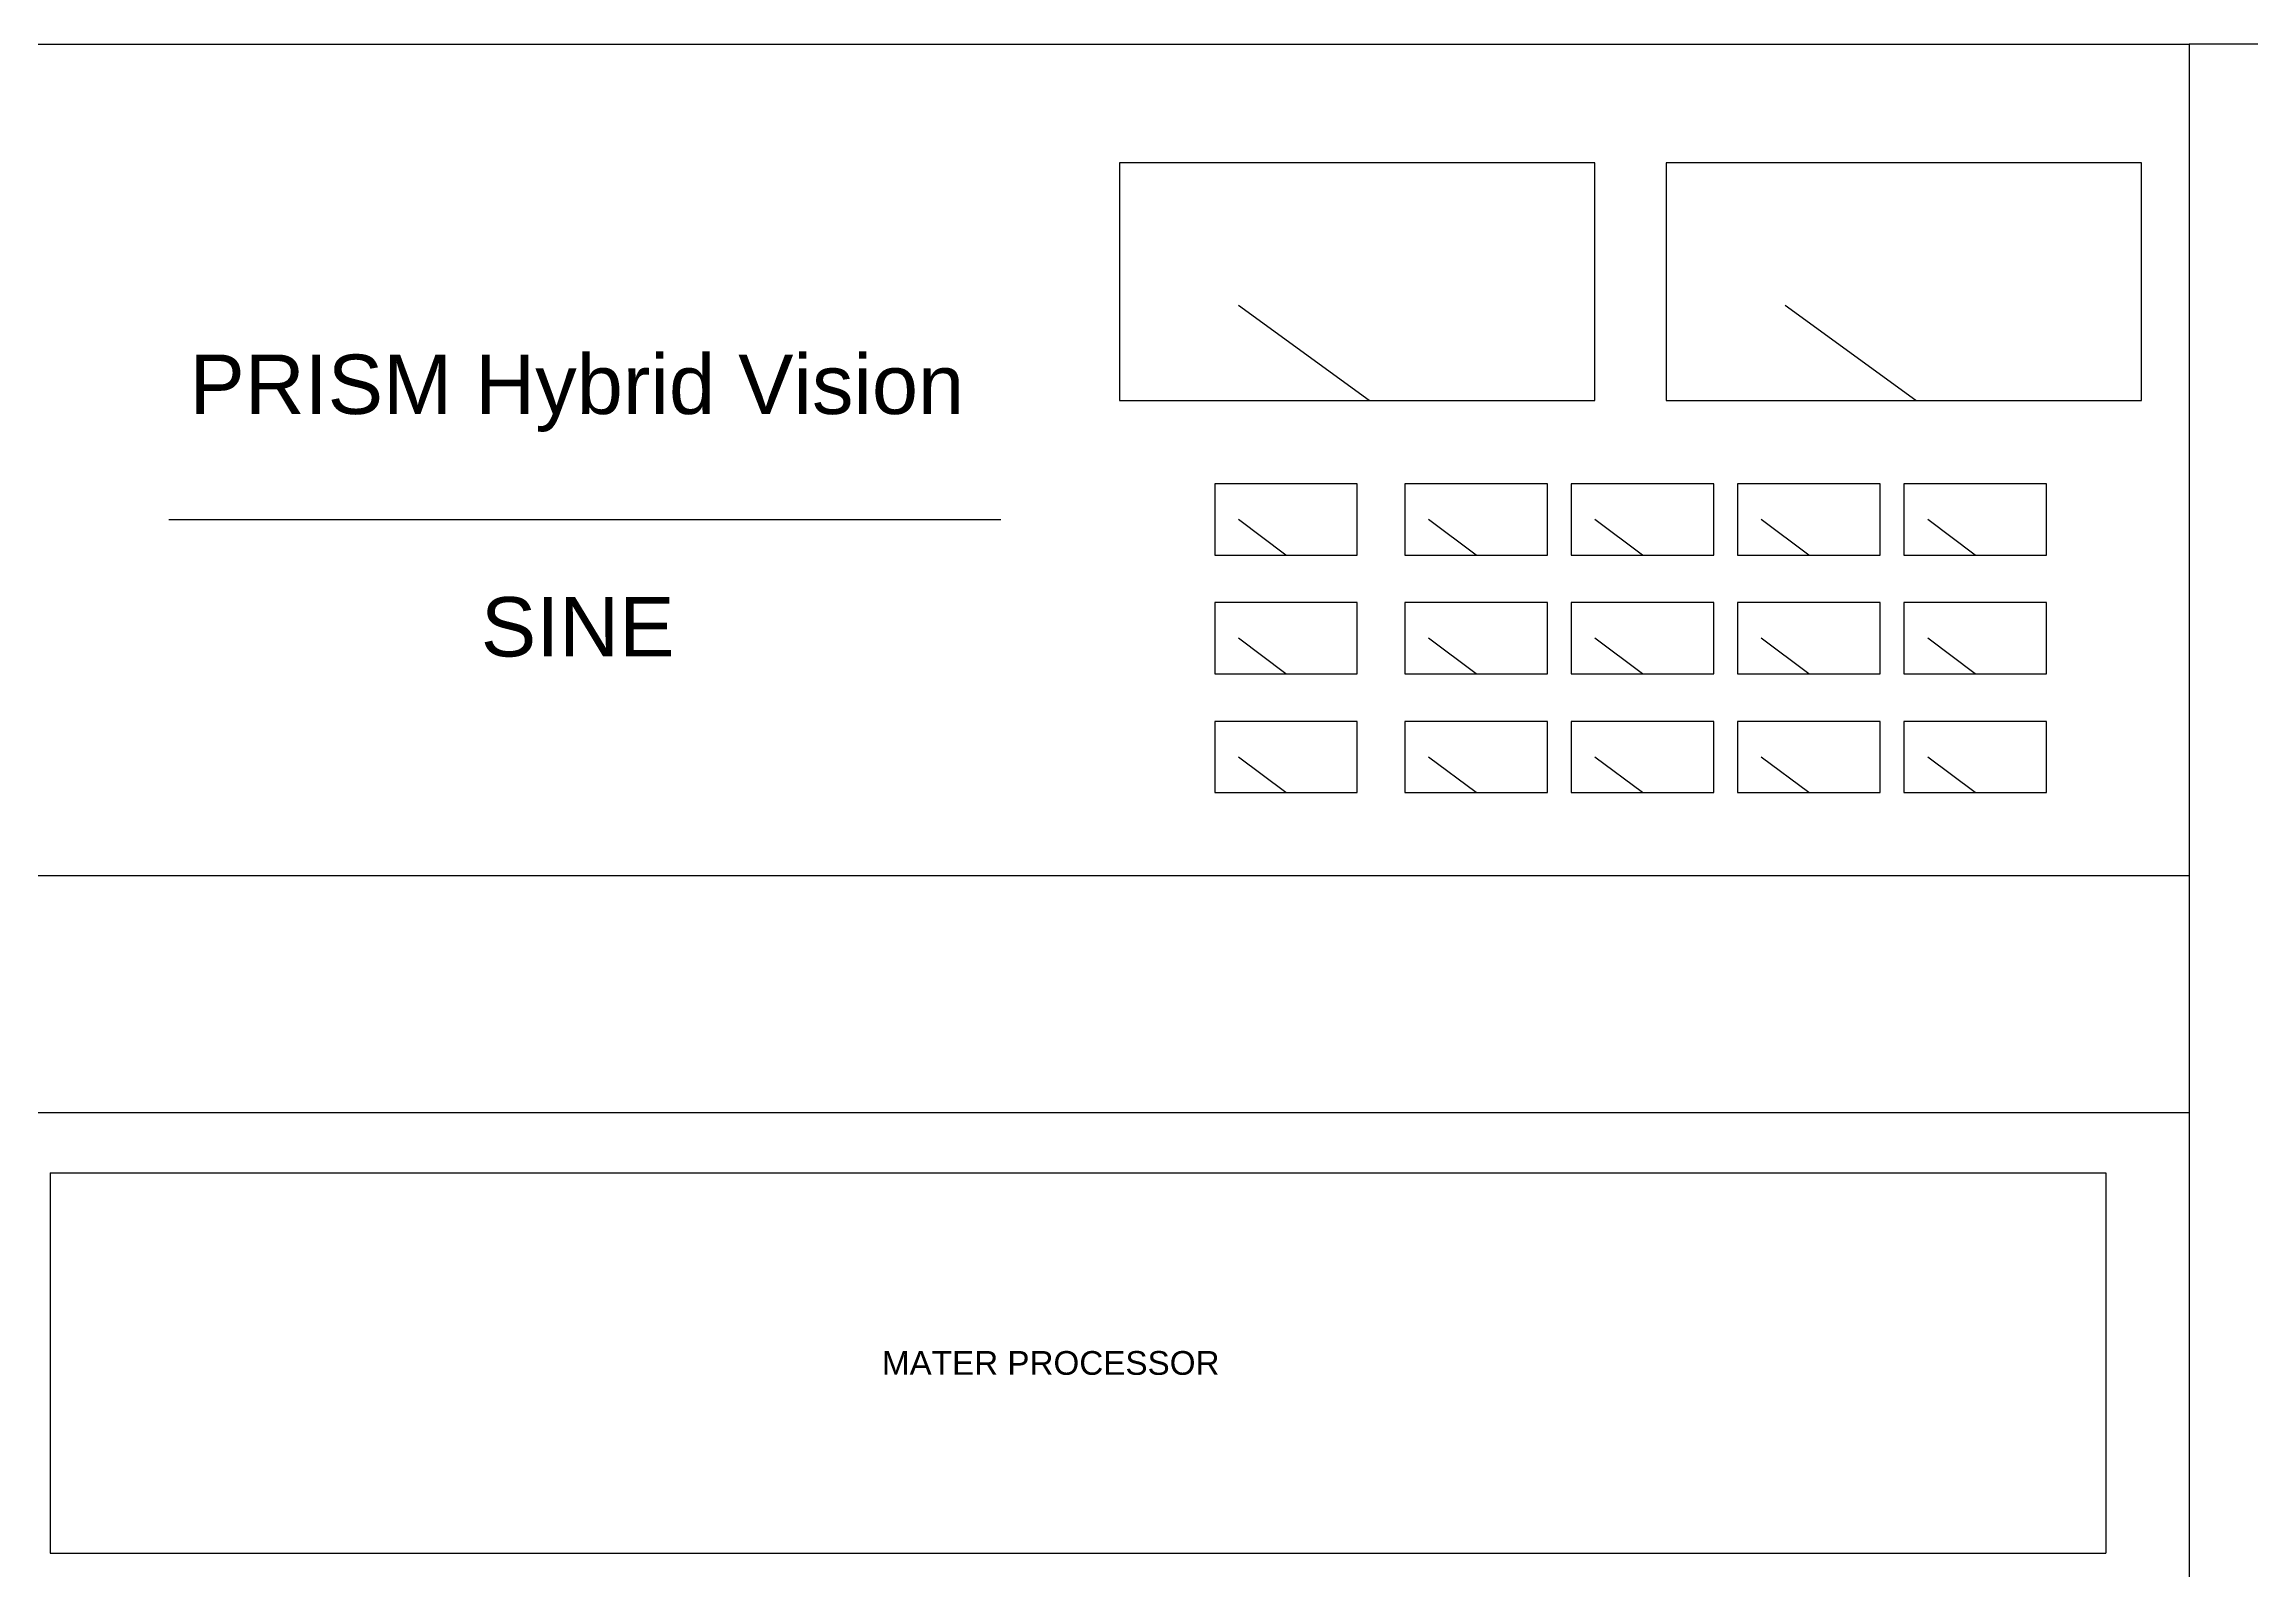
# Model space of a CAD drawing. Header units: inches. Extents: x -3000 to 2708, y -700 to 2800.
# Drawn here: x -1105 to 753, y 1515 to 2800 of the extents above; entities that cross this region are included whole.
import ezdxf

# ---------------------------------------------------------------- set-up
doc = ezdxf.new("R2010")
doc.units = ezdxf.units.IN
doc.header["$MEASUREMENT"] = 0
doc.layers.get('0').update_dxf_attribs({"lineweight": 25, "true_color": 0xffffff})
doc.styles.add('textstyle105', font='')
doc.styles.add('textstyle228', font='')
doc.styles.add('textstyle90', font='')
doc.styles.get('textstyle105').set_extended_font_data('Liberation Sans')
doc.styles.get('textstyle228').set_extended_font_data('Liberation Sans')
doc.styles.get('textstyle90').set_extended_font_data('Liberation Sans')

msp = doc.modelspace()

# ---------------------------------------------------------------- linework, layer by layer
for p, q in [((-1120, 2800), (700, 2800)), ((700, 2800), (700, -200)), ((2700, 2800), (700, 2800)), ((-200, 2700), (-200, 2500)), ((200, 2700), (-200, 2700)), ((200, 2500), (200, 2700)), ((260, 2700), (260, 2500)), ((660, 2700), (260, 2700)), ((660, 2500), (660, 2700)), ((10, 2500), (-100, 2580)), ((470, 2500), (360, 2580)), ((-200, 2500), (200, 2500)), ((260, 2500), (660, 2500)), ((-120, 2430), (-120, 2370)), ((0, 2430), (-120, 2430)), ((0, 2370), (0, 2430)), ((40, 2430), (40, 2370)), ((160, 2430), (40, 2430)), ((160, 2370), (160, 2430)), ((180, 2430), (180, 2370)), ((300, 2430), (180, 2430)), ((300, 2370), (300, 2430)), ((320, 2430), (320, 2370)), ((440, 2430), (320, 2430)), ((440, 2370), (440, 2430)), ((460, 2430), (460, 2370)), ((580, 2430), (460, 2430)), ((580, 2370), (580, 2430)), ((-1000, 2400), (-300, 2400)), ((-60, 2370), (-100, 2400)), ((100, 2370), (60, 2400)), ((240, 2370), (200, 2400)), ((380, 2370), (340, 2400)), ((520, 2370), (480, 2400)), ((-120, 2370), (0, 2370)), ((40, 2370), (160, 2370)), ((180, 2370), (300, 2370)), ((320, 2370), (440, 2370)), ((460, 2370), (580, 2370)), ((-120, 2330), (-120, 2270)), ((0, 2330), (-120, 2330)), ((0, 2270), (0, 2330)), ((40, 2330), (40, 2270)), ((160, 2330), (40, 2330)), ((160, 2270), (160, 2330)), ((180, 2330), (180, 2270)), ((300, 2330), (180, 2330)), ((300, 2270), (300, 2330)), ((320, 2330), (320, 2270)), ((440, 2330), (320, 2330)), ((440, 2270), (440, 2330)), ((460, 2330), (460, 2270)), ((580, 2330), (460, 2330)), ((580, 2270), (580, 2330)), ((-60, 2270), (-100, 2300)), ((100, 2270), (60, 2300)), ((240, 2270), (200, 2300)), ((380, 2270), (340, 2300)), ((520, 2270), (480, 2300)), ((-120, 2270), (0, 2270)), ((40, 2270), (160, 2270)), ((180, 2270), (300, 2270)), ((320, 2270), (440, 2270)), ((460, 2270), (580, 2270)), ((-120, 2230), (-120, 2170)), ((0, 2230), (-120, 2230)), ((0, 2170), (0, 2230)), ((40, 2230), (40, 2170)), ((160, 2230), (40, 2230)), ((160, 2170), (160, 2230)), ((180, 2230), (180, 2170)), ((300, 2230), (180, 2230)), ((300, 2170), (300, 2230)), ((320, 2230), (320, 2170)), ((440, 2230), (320, 2230)), ((440, 2170), (440, 2230)), ((460, 2230), (460, 2170)), ((580, 2230), (460, 2230)), ((580, 2170), (580, 2230)), ((-60, 2170), (-100, 2200)), ((100, 2170), (60, 2200)), ((240, 2170), (200, 2200)), ((380, 2170), (340, 2200)), ((520, 2170), (480, 2200)), ((-120, 2170), (0, 2170)), ((40, 2170), (160, 2170)), ((180, 2170), (300, 2170)), ((320, 2170), (440, 2170)), ((460, 2170), (580, 2170)), ((700, 2100), (-1120, 2100)), ((-1122.2, 1900.7), (700, 1900.7)), ((-1100, 1850), (630, 1850)), ((-1100, 1850), (-1100, 1530)), ((630, 1850), (630, 1530)), ((-1100, 1530), (630, 1530))]:
    msp.add_line(p, q)

# ---------------------------------------------------------------- texts
at = {"char_height": 1, "attachment_point": 1}
for s, insert, style in [('\\C7;\\H50;PRISM Hybrid Vision', (-982.8, 2538.7), 'textstyle90'), ('\\H50;SINE', (-737.5, 2334.6), 'textstyle105'), ('\\C7;\\H20;MATER PROCESSOR', (-400, 1700), 'textstyle228')]:
    msp.add_mtext(s, dxfattribs=dict(at, insert=insert, style=style))

doc.saveas('drawing.dxf')
